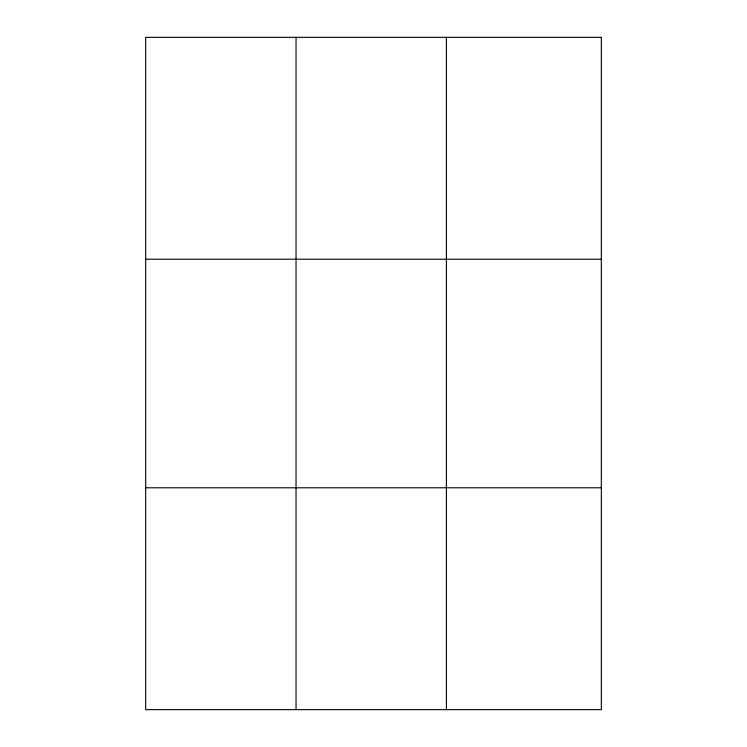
<?xml version="1.0" encoding="UTF-8"?>
<svg xmlns="http://www.w3.org/2000/svg" width="747" height="747" viewBox="0 0 747 747"><rect width="100%" height="100%" fill="white"/><g stroke="black" fill="none" stroke-linecap="round" stroke-linejoin="round"><path stroke-width="1.12" d="M296.036 709.65L296.036 37.35M446.407 709.65L446.407 37.35M145.665 259.209L601.335 259.209M145.665 487.791L601.335 487.791M601.335 37.35L601.335 709.65L145.665 709.65L145.665 37.35L601.335 37.35"/></g></svg>
